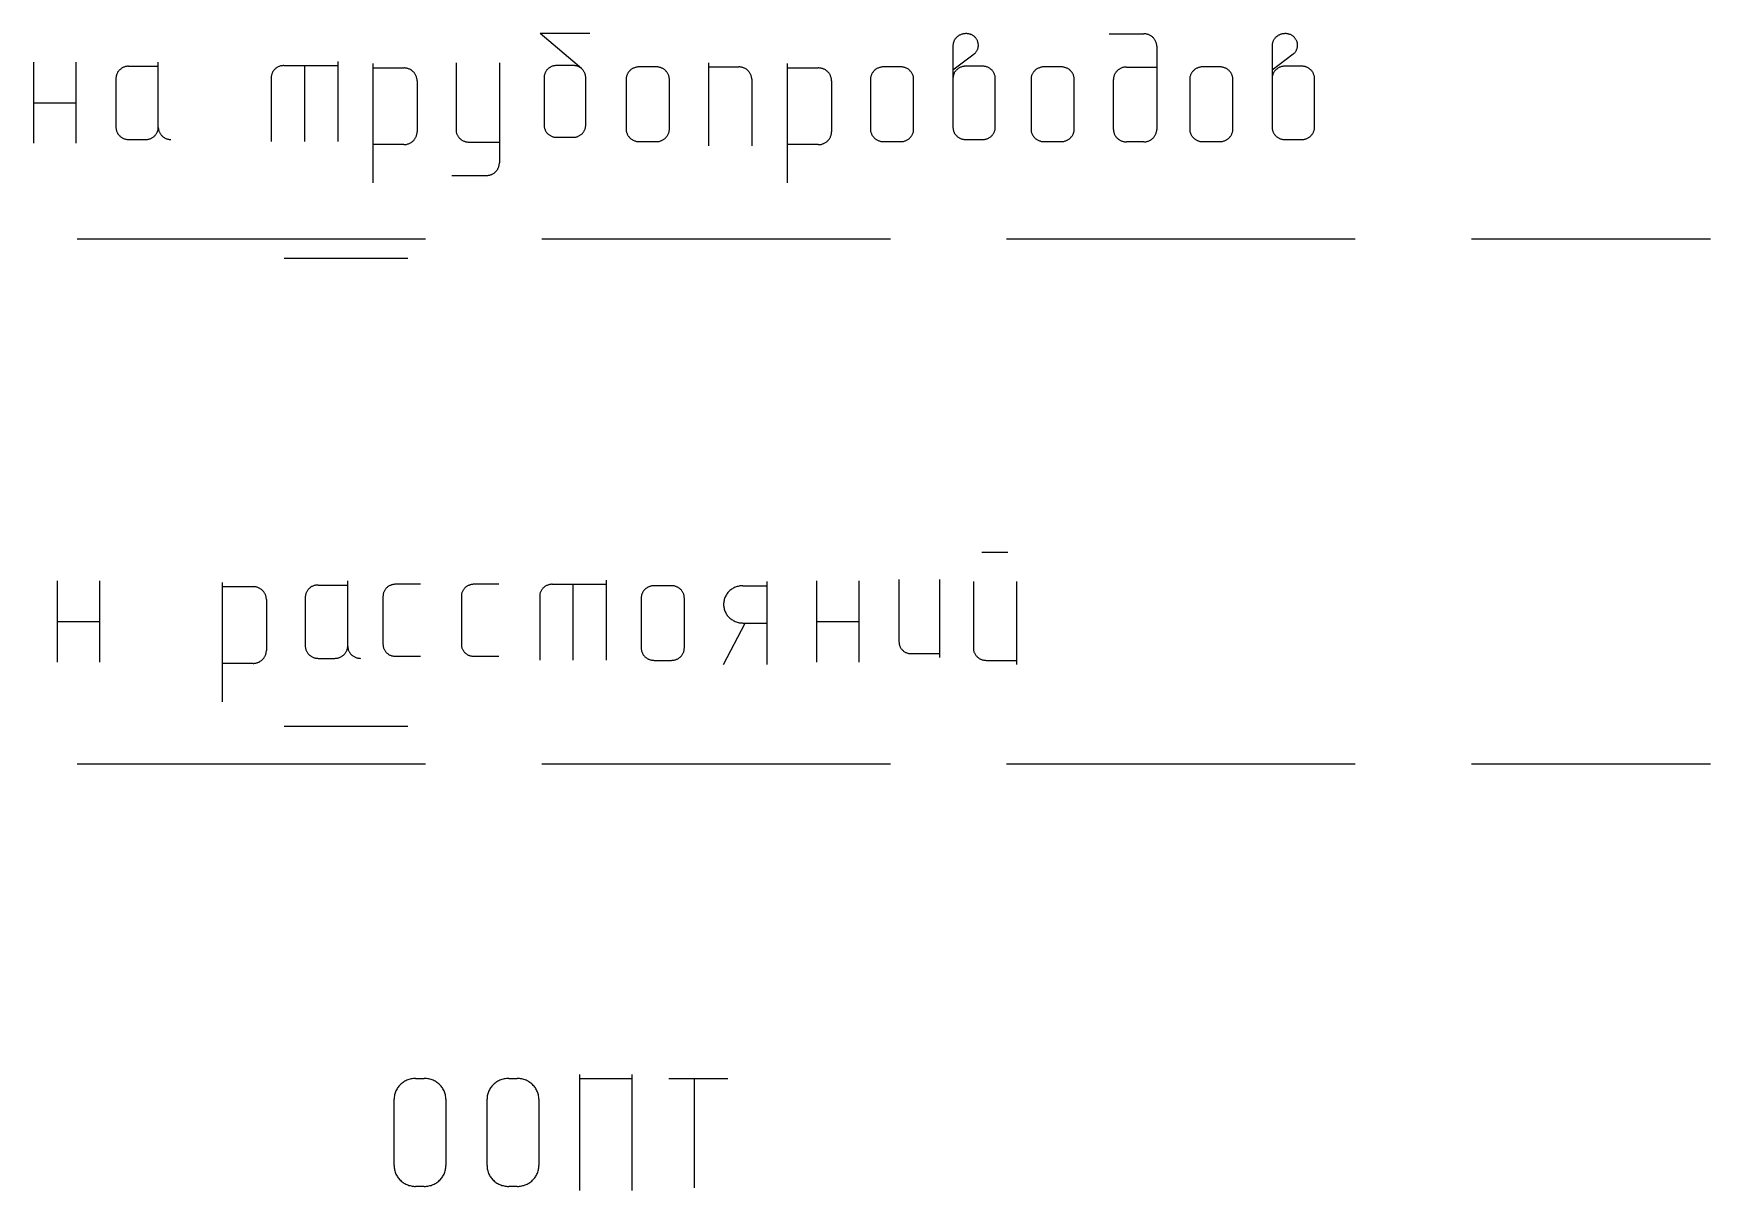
# Model space of a CAD drawing. Extents: x -2918 to -212, y 225 to 5715.
# Drawn here: x -458.57 to -437.94, y 951.32 to 965.55 of the extents above; entities that cross this region are included whole.
import ezdxf

# ---------------------------------------------------------------- set-up
doc = ezdxf.new("R2010")
doc.units = 0
doc.layers.get('0').update_dxf_attribs({"linetype": 'CONTINUOUS'})

# ---------------------------------------------------------------- blocks, each defined once
blk = doc.blocks.new('УСЛ__ОБОЗНАЧЕНИЯ_ГЕО_2')
at = {"color": 18, "linetype": 'CONTINUOUS'}
for p, q in [((23.803, -66.513), (23.191, -66.513)), ((23.7, -66.942), (23.191, -66.513)), ((30.19, -66.515), (30.616, -66.515)), ((28.53, -66.765), (28.269, -66.965)), ((30.775, -66.669), (30.775, -67.692)), ((32.455, -66.765), (32.195, -66.965)), ((16.961, -66.864), (16.961, -67.863)), ((17.481, -66.864), (17.481, -67.863)), ((18.131, -66.915), (18.496, -66.915)), ((18.496, -67.667), (18.496, -66.865)), ((20.039, -66.907), (20.704, -66.907)), ((20.295, -66.907), (20.295, -67.841)), ((20.704, -66.858), (20.704, -67.841)), ((21.133, -66.883), (21.133, -68.351)), ((21.133, -66.936), (21.515, -66.936)), ((22.158, -66.874), (22.158, -67.695)), ((22.691, -66.874), (22.691, -68.105)), ((23.599, -66.906), (23.395, -66.906)), ((24.622, -66.923), (24.409, -66.923)), ((25.264, -66.872), (25.264, -67.893)), ((25.264, -66.923), (25.635, -66.923)), ((26.231, -66.883), (26.231, -68.351)), ((26.231, -66.936), (26.613, -66.936)), ((27.627, -66.923), (27.415, -66.923)), ((28.634, -66.915), (28.425, -66.915)), ((29.601, -66.923), (29.389, -66.923)), ((30.403, -66.925), (30.775, -66.925)), ((31.552, -66.923), (31.34, -66.923)), ((32.559, -66.915), (32.351, -66.915)), ((17.975, -67.065), (17.975, -67.667)), ((19.886, -67.054), (19.886, -67.841)), ((21.678, -67.093), (21.678, -67.722)), ((23.241, -67.053), (23.241, -67.642)), ((23.752, -67.642), (23.752, -67.053)), ((24.25, -67.076), (24.25, -67.689)), ((24.781, -67.689), (24.781, -67.076)), ((25.794, -67.076), (25.794, -67.893)), ((26.776, -67.093), (26.776, -67.722)), ((27.255, -67.076), (27.255, -67.689)), ((27.786, -67.689), (27.786, -67.076)), ((28.79, -67.667), (28.79, -67.065)), ((29.23, -67.076), (29.23, -67.689)), ((29.76, -67.689), (29.76, -67.076)), ((30.243, -67.692), (30.243, -67.078)), ((31.181, -67.076), (31.181, -67.689)), ((31.712, -67.689), (31.712, -67.076)), ((32.716, -67.667), (32.716, -67.065)), ((16.961, -67.364), (17.481, -67.364)), ((18.131, -67.817), (18.34, -67.817)), ((22.318, -67.849), (22.691, -67.849)), ((23.395, -67.789), (23.599, -67.789)), ((24.409, -67.842), (24.622, -67.842)), ((27.415, -67.842), (27.627, -67.842)), ((28.425, -67.817), (28.634, -67.817)), ((29.389, -67.842), (29.601, -67.842)), ((30.616, -67.846), (30.403, -67.846)), ((31.34, -67.842), (31.552, -67.842)), ((32.351, -67.817), (32.559, -67.817)), ((21.515, -67.879), (21.133, -67.879)), ((26.613, -67.879), (26.231, -67.879)), ((22.104, -68.259), (22.531, -68.259)), ((17.497, -69.038), (21.784, -69.038)), ((23.213, -69.038), (27.5, -69.038)), ((28.929, -69.038), (33.216, -69.038)), ((34.645, -69.038), (37.586, -69.038)), ((20.045, -69.277), (21.565, -69.277)), ((28.944, -72.898), (28.626, -72.898)), ((17.253, -73.246), (17.253, -74.246)), ((17.772, -73.246), (17.772, -74.246)), ((19.28, -73.266), (19.28, -74.733)), ((19.28, -73.318), (19.661, -73.318)), ((20.46, -73.298), (20.825, -73.298)), ((20.825, -74.049), (20.825, -73.247)), ((23.34, -73.289), (24.005, -73.289)), ((23.596, -73.289), (23.596, -74.224)), ((24.005, -73.24), (24.005, -74.224)), ((24.806, -73.306), (24.594, -73.306)), ((25.686, -73.306), (25.977, -73.306)), ((25.979, -73.255), (25.979, -74.276)), ((26.592, -73.246), (26.592, -74.246)), ((27.111, -73.246), (27.111, -74.246)), ((27.605, -73.23), (27.605, -73.998)), ((28.104, -73.23), (28.104, -74.19)), ((28.52, -73.255), (28.52, -74.072)), ((29.051, -73.255), (29.051, -74.275)), ((19.825, -73.476), (19.825, -74.105)), ((20.304, -73.448), (20.304, -74.049)), ((21.259, -73.437), (21.259, -74.027)), ((22.223, -73.437), (22.223, -74.027)), ((23.187, -73.437), (23.187, -74.224)), ((24.435, -73.459), (24.435, -74.072)), ((24.966, -74.072), (24.966, -73.459)), ((17.253, -73.746), (17.772, -73.746)), ((25.448, -74.276), (25.714, -73.766)), ((25.685, -73.766), (25.981, -73.766)), ((26.592, -73.746), (27.111, -73.746)), ((20.46, -74.2), (20.669, -74.2)), ((21.413, -74.174), (21.72, -74.174)), ((22.376, -74.174), (22.683, -74.174)), ((24.594, -74.225), (24.806, -74.225)), ((27.755, -74.142), (28.104, -74.142)), ((28.679, -74.225), (29.051, -74.225)), ((19.661, -74.262), (19.28, -74.262)), ((20.045, -75.034), (21.565, -75.034)), ((17.497, -75.499), (21.784, -75.499)), ((23.213, -75.499), (27.5, -75.499)), ((28.929, -75.499), (33.216, -75.499)), ((34.645, -75.499), (37.586, -75.499)), ((21.661, -79.369), (21.767, -79.369)), ((22.805, -79.369), (22.911, -79.369)), ((23.682, -80.747), (23.682, -79.318)), ((23.682, -79.369), (24.319, -79.369)), ((24.319, -79.318), (24.319, -80.747)), ((24.774, -79.368), (25.499, -79.368)), ((25.085, -79.368), (25.085, -80.714)), ((21.396, -80.441), (21.396, -79.624)), ((22.033, -79.624), (22.033, -80.441)), ((22.539, -80.441), (22.539, -79.624)), ((23.176, -79.624), (23.176, -80.441)), ((21.767, -80.696), (21.661, -80.696)), ((22.911, -80.696), (22.805, -80.696))]:
    blk.add_line(p, q, dxfattribs=at)
at = {"color": 18, "linetype": 'CONTINUOUS', "flags": 128}
for points in [[(28.425, -66.514), (28.417, -66.515), (28.409, -66.515), (28.401, -66.516), (28.393, -66.518), (28.385, -66.519), (28.377, -66.522), (28.369, -66.524), (28.362, -66.527), (28.354, -66.531), (28.347, -66.534), (28.34, -66.538), (28.334, -66.543), (28.327, -66.548), (28.321, -66.553), (28.315, -66.558), (28.309, -66.564), (28.304, -66.57), (28.299, -66.576), (28.294, -66.583), (28.29, -66.589), (28.286, -66.596), (28.283, -66.604), (28.28, -66.611), (28.277, -66.618), (28.274, -66.626), (28.273, -66.633), (28.271, -66.641), (28.27, -66.649), (28.269, -66.657), (28.269, -66.665), (28.269, -67.667)], [(28.53, -66.765), (28.535, -66.76), (28.541, -66.755), (28.546, -66.749), (28.551, -66.743), (28.556, -66.737), (28.56, -66.731), (28.564, -66.724), (28.568, -66.717), (28.571, -66.71), (28.574, -66.703), (28.576, -66.696), (28.578, -66.689), (28.58, -66.681), (28.581, -66.674), (28.582, -66.667), (28.582, -66.659), (28.582, -66.651), (28.581, -66.644), (28.581, -66.636), (28.579, -66.629), (28.577, -66.621), (28.575, -66.614), (28.573, -66.607), (28.57, -66.6), (28.567, -66.593), (28.563, -66.586), (28.559, -66.58), (28.554, -66.574), (28.55, -66.568), (28.545, -66.562), (28.539, -66.556), (28.534, -66.551), (28.528, -66.546), (28.522, -66.542), (28.515, -66.537), (28.508, -66.533), (28.501, -66.53), (28.494, -66.526), (28.487, -66.523), (28.48, -66.521), (28.472, -66.519), (28.464, -66.517), (28.457, -66.516), (28.449, -66.515), (28.441, -66.514), (28.433, -66.514), (28.425, -66.514)], [(30.775, -66.669), (30.775, -66.661), (30.775, -66.653), (30.773, -66.645), (30.772, -66.637), (30.77, -66.629), (30.768, -66.621), (30.765, -66.614), (30.762, -66.606), (30.758, -66.599), (30.754, -66.592), (30.75, -66.585), (30.745, -66.579), (30.74, -66.572), (30.734, -66.566), (30.729, -66.56), (30.723, -66.555), (30.716, -66.55), (30.71, -66.545), (30.703, -66.54), (30.696, -66.536), (30.688, -66.532), (30.681, -66.529), (30.673, -66.526), (30.665, -66.523), (30.657, -66.521), (30.649, -66.519), (30.641, -66.517), (30.632, -66.516), (30.624, -66.516), (30.616, -66.515)], [(32.351, -66.514), (32.343, -66.515), (32.334, -66.515), (32.326, -66.516), (32.318, -66.518), (32.31, -66.519), (32.303, -66.522), (32.295, -66.524), (32.287, -66.527), (32.28, -66.531), (32.273, -66.534), (32.266, -66.538), (32.259, -66.543), (32.253, -66.548), (32.246, -66.553), (32.24, -66.558), (32.235, -66.564), (32.229, -66.57), (32.224, -66.576), (32.22, -66.583), (32.215, -66.589), (32.212, -66.596), (32.208, -66.604), (32.205, -66.611), (32.202, -66.618), (32.2, -66.626), (32.198, -66.633), (32.196, -66.641), (32.195, -66.649), (32.195, -66.657), (32.195, -66.665), (32.195, -67.667)], [(32.455, -66.765), (32.461, -66.76), (32.466, -66.755), (32.472, -66.749), (32.477, -66.743), (32.481, -66.737), (32.485, -66.731), (32.49, -66.724), (32.493, -66.717), (32.496, -66.71), (32.499, -66.703), (32.501, -66.696), (32.504, -66.689), (32.505, -66.681), (32.506, -66.674), (32.507, -66.667), (32.507, -66.659), (32.507, -66.651), (32.507, -66.644), (32.506, -66.636), (32.505, -66.629), (32.503, -66.621), (32.501, -66.614), (32.498, -66.607), (32.495, -66.6), (32.492, -66.593), (32.488, -66.586), (32.484, -66.58), (32.48, -66.574), (32.475, -66.568), (32.47, -66.562), (32.465, -66.556), (32.459, -66.551), (32.453, -66.546), (32.447, -66.542), (32.441, -66.537), (32.434, -66.533), (32.427, -66.53), (32.42, -66.526), (32.413, -66.523), (32.405, -66.521), (32.398, -66.519), (32.39, -66.517), (32.382, -66.516), (32.374, -66.515), (32.367, -66.514), (32.359, -66.514), (32.351, -66.514)], [(18.131, -66.915), (18.123, -66.915), (18.115, -66.916), (18.107, -66.917), (18.099, -66.918), (18.091, -66.92), (18.083, -66.922), (18.075, -66.925), (18.068, -66.928), (18.06, -66.931), (18.053, -66.935), (18.046, -66.94), (18.039, -66.944), (18.033, -66.949), (18.027, -66.954), (18.021, -66.959), (18.015, -66.965), (18.01, -66.971), (18.005, -66.977), (18, -66.984), (17.996, -66.99), (17.992, -66.997), (17.989, -67.004), (17.985, -67.012), (17.983, -67.019), (17.98, -67.027), (17.979, -67.034), (17.977, -67.042), (17.976, -67.05), (17.975, -67.057), (17.975, -67.065)], [(20.039, -66.907), (20.031, -66.907), (20.023, -66.908), (20.015, -66.909), (20.007, -66.91), (19.999, -66.912), (19.991, -66.914), (19.984, -66.917), (19.977, -66.92), (19.969, -66.923), (19.962, -66.926), (19.955, -66.931), (19.949, -66.935), (19.942, -66.94), (19.936, -66.945), (19.93, -66.95), (19.925, -66.956), (19.92, -66.961), (19.915, -66.968), (19.91, -66.974), (19.906, -66.981), (19.902, -66.987), (19.899, -66.994), (19.896, -67.001), (19.893, -67.009), (19.891, -67.016), (19.889, -67.024), (19.887, -67.031), (19.886, -67.039), (19.886, -67.046), (19.886, -67.054)], [(21.678, -67.093), (21.678, -67.085), (21.678, -67.077), (21.676, -67.068), (21.675, -67.06), (21.673, -67.052), (21.67, -67.044), (21.668, -67.037), (21.664, -67.029), (21.661, -67.022), (21.657, -67.014), (21.652, -67.007), (21.647, -67.001), (21.642, -66.994), (21.637, -66.988), (21.631, -66.982), (21.624, -66.976), (21.618, -66.971), (21.611, -66.966), (21.604, -66.961), (21.597, -66.957), (21.589, -66.953), (21.581, -66.949), (21.574, -66.946), (21.566, -66.944), (21.557, -66.941), (21.549, -66.939), (21.541, -66.938), (21.532, -66.937), (21.524, -66.936), (21.515, -66.936)], [(23.395, -66.906), (23.387, -66.906), (23.379, -66.907), (23.371, -66.908), (23.363, -66.909), (23.355, -66.911), (23.347, -66.913), (23.34, -66.916), (23.332, -66.919), (23.325, -66.922), (23.318, -66.926), (23.311, -66.93), (23.305, -66.934), (23.298, -66.939), (23.292, -66.944), (23.286, -66.949), (23.281, -66.955), (23.276, -66.96), (23.271, -66.967), (23.266, -66.973), (23.262, -66.979), (23.258, -66.986), (23.255, -66.993), (23.252, -67), (23.249, -67.008), (23.247, -67.015), (23.245, -67.022), (23.243, -67.03), (23.242, -67.038), (23.242, -67.045), (23.241, -67.053)], [(23.752, -67.053), (23.752, -67.045), (23.751, -67.038), (23.75, -67.03), (23.749, -67.022), (23.747, -67.015), (23.744, -67.008), (23.742, -67), (23.739, -66.993), (23.735, -66.986), (23.731, -66.979), (23.727, -66.973), (23.723, -66.967), (23.718, -66.96), (23.713, -66.955), (23.707, -66.949), (23.701, -66.944), (23.695, -66.939), (23.689, -66.934), (23.682, -66.93), (23.675, -66.926), (23.668, -66.922), (23.661, -66.919), (23.654, -66.916), (23.646, -66.913), (23.638, -66.911), (23.631, -66.909), (23.623, -66.908), (23.615, -66.907), (23.607, -66.906), (23.599, -66.906)], [(24.409, -66.923), (24.401, -66.924), (24.393, -66.924), (24.384, -66.925), (24.376, -66.927), (24.368, -66.929), (24.36, -66.931), (24.352, -66.934), (24.345, -66.937), (24.337, -66.94), (24.33, -66.944), (24.323, -66.948), (24.316, -66.953), (24.309, -66.957), (24.303, -66.963), (24.297, -66.968), (24.291, -66.974), (24.286, -66.98), (24.28, -66.986), (24.276, -66.993), (24.271, -67), (24.267, -67.007), (24.264, -67.014), (24.261, -67.022), (24.258, -67.029), (24.256, -67.037), (24.254, -67.045), (24.252, -67.053), (24.251, -67.061), (24.25, -67.068), (24.25, -67.076)], [(24.781, -67.076), (24.781, -67.068), (24.78, -67.061), (24.779, -67.053), (24.777, -67.045), (24.775, -67.037), (24.773, -67.029), (24.77, -67.022), (24.767, -67.014), (24.763, -67.007), (24.759, -67), (24.755, -66.993), (24.75, -66.986), (24.745, -66.98), (24.74, -66.974), (24.734, -66.968), (24.728, -66.963), (24.722, -66.957), (24.715, -66.953), (24.708, -66.948), (24.701, -66.944), (24.694, -66.94), (24.686, -66.937), (24.679, -66.934), (24.671, -66.931), (24.663, -66.929), (24.655, -66.927), (24.646, -66.925), (24.638, -66.924), (24.63, -66.924), (24.622, -66.923)], [(25.794, -67.076), (25.794, -67.068), (25.794, -67.061), (25.792, -67.053), (25.791, -67.045), (25.789, -67.037), (25.787, -67.029), (25.784, -67.022), (25.781, -67.014), (25.777, -67.007), (25.773, -67), (25.769, -66.993), (25.764, -66.986), (25.759, -66.98), (25.754, -66.974), (25.748, -66.968), (25.742, -66.963), (25.735, -66.957), (25.729, -66.953), (25.722, -66.948), (25.715, -66.944), (25.707, -66.94), (25.7, -66.937), (25.692, -66.934), (25.684, -66.931), (25.676, -66.929), (25.668, -66.927), (25.66, -66.925), (25.652, -66.924), (25.644, -66.924), (25.635, -66.923)], [(26.776, -67.093), (26.776, -67.085), (26.775, -67.077), (26.774, -67.068), (26.773, -67.06), (26.771, -67.052), (26.768, -67.044), (26.765, -67.037), (26.762, -67.029), (26.758, -67.022), (26.754, -67.014), (26.75, -67.007), (26.745, -67.001), (26.74, -66.994), (26.734, -66.988), (26.728, -66.982), (26.722, -66.976), (26.715, -66.971), (26.709, -66.966), (26.702, -66.961), (26.694, -66.957), (26.687, -66.953), (26.679, -66.949), (26.671, -66.946), (26.663, -66.944), (26.655, -66.941), (26.647, -66.939), (26.638, -66.938), (26.63, -66.937), (26.621, -66.936), (26.613, -66.936)], [(27.415, -66.923), (27.406, -66.924), (27.398, -66.924), (27.39, -66.925), (27.381, -66.927), (27.373, -66.929), (27.365, -66.931), (27.357, -66.934), (27.35, -66.937), (27.342, -66.94), (27.335, -66.944), (27.328, -66.948), (27.321, -66.953), (27.314, -66.957), (27.308, -66.963), (27.302, -66.968), (27.296, -66.974), (27.291, -66.98), (27.286, -66.986), (27.281, -66.993), (27.277, -67), (27.273, -67.007), (27.269, -67.014), (27.266, -67.022), (27.263, -67.029), (27.261, -67.037), (27.259, -67.045), (27.257, -67.053), (27.256, -67.061), (27.256, -67.068), (27.255, -67.076)], [(27.786, -67.076), (27.786, -67.068), (27.785, -67.061), (27.784, -67.053), (27.783, -67.045), (27.781, -67.037), (27.778, -67.029), (27.776, -67.022), (27.772, -67.014), (27.769, -67.007), (27.765, -67), (27.761, -66.993), (27.756, -66.986), (27.751, -66.98), (27.745, -66.974), (27.74, -66.968), (27.734, -66.963), (27.727, -66.957), (27.721, -66.953), (27.714, -66.948), (27.706, -66.944), (27.699, -66.94), (27.692, -66.937), (27.684, -66.934), (27.676, -66.931), (27.668, -66.929), (27.66, -66.927), (27.652, -66.925), (27.644, -66.924), (27.635, -66.924), (27.627, -66.923)], [(28.425, -66.915), (28.417, -66.915), (28.409, -66.916), (28.401, -66.917), (28.393, -66.918), (28.385, -66.92), (28.377, -66.922), (28.369, -66.925), (28.362, -66.928), (28.354, -66.931), (28.347, -66.935), (28.34, -66.94), (28.334, -66.944), (28.327, -66.949), (28.321, -66.954), (28.315, -66.959), (28.309, -66.965), (28.304, -66.971), (28.299, -66.977), (28.294, -66.984), (28.29, -66.99), (28.286, -66.997), (28.283, -67.004), (28.28, -67.012), (28.277, -67.019), (28.274, -67.027), (28.273, -67.034), (28.271, -67.042), (28.27, -67.05), (28.269, -67.057), (28.269, -67.065)], [(28.79, -67.065), (28.79, -67.057), (28.789, -67.05), (28.788, -67.042), (28.787, -67.034), (28.785, -67.027), (28.782, -67.019), (28.78, -67.012), (28.776, -67.004), (28.773, -66.997), (28.769, -66.99), (28.765, -66.984), (28.76, -66.977), (28.755, -66.971), (28.75, -66.965), (28.744, -66.959), (28.739, -66.954), (28.732, -66.949), (28.726, -66.944), (28.719, -66.94), (28.712, -66.935), (28.705, -66.931), (28.697, -66.928), (28.69, -66.925), (28.682, -66.922), (28.674, -66.92), (28.666, -66.918), (28.658, -66.917), (28.65, -66.916), (28.642, -66.915), (28.634, -66.915)], [(29.389, -66.923), (29.38, -66.924), (29.372, -66.924), (29.364, -66.925), (29.356, -66.927), (29.348, -66.929), (29.34, -66.931), (29.332, -66.934), (29.324, -66.937), (29.316, -66.94), (29.309, -66.944), (29.302, -66.948), (29.295, -66.953), (29.289, -66.957), (29.282, -66.963), (29.276, -66.968), (29.271, -66.974), (29.265, -66.98), (29.26, -66.986), (29.255, -66.993), (29.251, -67), (29.247, -67.007), (29.243, -67.014), (29.24, -67.022), (29.237, -67.029), (29.235, -67.037), (29.233, -67.045), (29.232, -67.053), (29.23, -67.061), (29.23, -67.068), (29.23, -67.076)], [(29.76, -67.076), (29.76, -67.068), (29.76, -67.061), (29.758, -67.053), (29.757, -67.045), (29.755, -67.037), (29.753, -67.029), (29.75, -67.022), (29.747, -67.014), (29.743, -67.007), (29.739, -67), (29.735, -66.993), (29.73, -66.986), (29.725, -66.98), (29.719, -66.974), (29.714, -66.968), (29.708, -66.963), (29.701, -66.957), (29.695, -66.953), (29.688, -66.948), (29.681, -66.944), (29.673, -66.94), (29.666, -66.937), (29.658, -66.934), (29.65, -66.931), (29.642, -66.929), (29.634, -66.927), (29.626, -66.925), (29.618, -66.924), (29.609, -66.924), (29.601, -66.923)], [(30.403, -66.925), (30.395, -66.925), (30.386, -66.926), (30.378, -66.927), (30.37, -66.928), (30.362, -66.93), (30.353, -66.932), (30.346, -66.935), (30.338, -66.938), (30.33, -66.941), (30.323, -66.945), (30.316, -66.95), (30.309, -66.954), (30.303, -66.959), (30.296, -66.964), (30.29, -66.97), (30.284, -66.975), (30.279, -66.982), (30.274, -66.988), (30.269, -66.995), (30.265, -67.001), (30.261, -67.009), (30.257, -67.016), (30.254, -67.023), (30.251, -67.031), (30.249, -67.039), (30.247, -67.046), (30.245, -67.054), (30.244, -67.062), (30.244, -67.07), (30.243, -67.078)], [(31.34, -66.923), (31.332, -66.924), (31.323, -66.924), (31.315, -66.925), (31.307, -66.927), (31.299, -66.929), (31.291, -66.931), (31.283, -66.934), (31.275, -66.937), (31.268, -66.94), (31.261, -66.944), (31.253, -66.948), (31.247, -66.953), (31.24, -66.957), (31.234, -66.963), (31.228, -66.968), (31.222, -66.974), (31.216, -66.98), (31.211, -66.986), (31.207, -66.993), (31.202, -67), (31.198, -67.007), (31.195, -67.014), (31.192, -67.022), (31.189, -67.029), (31.186, -67.037), (31.184, -67.045), (31.183, -67.053), (31.182, -67.061), (31.181, -67.068), (31.181, -67.076)], [(31.712, -67.076), (31.711, -67.068), (31.711, -67.061), (31.71, -67.053), (31.708, -67.045), (31.706, -67.037), (31.704, -67.029), (31.701, -67.022), (31.698, -67.014), (31.694, -67.007), (31.69, -67), (31.686, -66.993), (31.681, -66.986), (31.676, -66.98), (31.671, -66.974), (31.665, -66.968), (31.659, -66.963), (31.652, -66.957), (31.646, -66.953), (31.639, -66.948), (31.632, -66.944), (31.625, -66.94), (31.617, -66.937), (31.609, -66.934), (31.602, -66.931), (31.594, -66.929), (31.585, -66.927), (31.577, -66.925), (31.569, -66.924), (31.561, -66.924), (31.552, -66.923)], [(32.351, -66.915), (32.343, -66.915), (32.334, -66.916), (32.326, -66.917), (32.318, -66.918), (32.31, -66.92), (32.303, -66.922), (32.295, -66.925), (32.287, -66.928), (32.28, -66.931), (32.273, -66.935), (32.266, -66.94), (32.259, -66.944), (32.253, -66.949), (32.246, -66.954), (32.24, -66.959), (32.235, -66.965), (32.229, -66.971), (32.224, -66.977), (32.22, -66.984), (32.215, -66.99), (32.212, -66.997), (32.208, -67.004), (32.205, -67.012), (32.202, -67.019), (32.2, -67.027), (32.198, -67.034), (32.196, -67.042), (32.195, -67.05), (32.195, -67.057), (32.195, -67.065)], [(32.716, -67.065), (32.715, -67.057), (32.715, -67.05), (32.714, -67.042), (32.712, -67.034), (32.71, -67.027), (32.708, -67.019), (32.705, -67.012), (32.702, -67.004), (32.698, -66.997), (32.695, -66.99), (32.69, -66.984), (32.686, -66.977), (32.681, -66.971), (32.676, -66.965), (32.67, -66.959), (32.664, -66.954), (32.658, -66.949), (32.651, -66.944), (32.644, -66.94), (32.637, -66.935), (32.63, -66.931), (32.623, -66.928), (32.615, -66.925), (32.608, -66.922), (32.6, -66.92), (32.592, -66.918), (32.584, -66.917), (32.576, -66.916), (32.567, -66.915), (32.559, -66.915)], [(23.241, -67.642), (23.242, -67.65), (23.242, -67.657), (23.243, -67.665), (23.245, -67.673), (23.247, -67.68), (23.249, -67.688), (23.252, -67.695), (23.255, -67.702), (23.258, -67.709), (23.262, -67.716), (23.266, -67.722), (23.271, -67.729), (23.276, -67.735), (23.281, -67.741), (23.286, -67.746), (23.292, -67.751), (23.298, -67.756), (23.305, -67.761), (23.311, -67.765), (23.318, -67.769), (23.325, -67.773), (23.332, -67.776), (23.34, -67.779), (23.347, -67.782), (23.355, -67.784), (23.363, -67.786), (23.371, -67.787), (23.379, -67.788), (23.387, -67.789), (23.395, -67.789)], [(23.599, -67.789), (23.607, -67.789), (23.615, -67.788), (23.623, -67.787), (23.631, -67.786), (23.638, -67.784), (23.646, -67.782), (23.654, -67.779), (23.661, -67.776), (23.668, -67.773), (23.675, -67.769), (23.682, -67.765), (23.689, -67.761), (23.695, -67.756), (23.701, -67.751), (23.707, -67.746), (23.713, -67.741), (23.718, -67.735), (23.723, -67.729), (23.727, -67.722), (23.731, -67.716), (23.735, -67.709), (23.739, -67.702), (23.742, -67.695), (23.744, -67.688), (23.747, -67.68), (23.749, -67.673), (23.75, -67.665), (23.751, -67.657), (23.752, -67.65), (23.752, -67.642)], [(17.975, -67.667), (17.975, -67.674), (17.976, -67.682), (17.977, -67.69), (17.979, -67.698), (17.98, -67.706), (17.983, -67.713), (17.985, -67.721), (17.989, -67.728), (17.992, -67.735), (17.996, -67.742), (18, -67.748), (18.005, -67.755), (18.01, -67.761), (18.015, -67.767), (18.021, -67.773), (18.027, -67.778), (18.033, -67.783), (18.039, -67.788), (18.046, -67.793), (18.053, -67.797), (18.06, -67.801), (18.068, -67.804), (18.075, -67.807), (18.083, -67.81), (18.091, -67.812), (18.099, -67.814), (18.107, -67.815), (18.115, -67.816), (18.123, -67.817), (18.131, -67.817)], [(18.34, -67.817), (18.348, -67.817), (18.356, -67.816), (18.364, -67.815), (18.372, -67.814), (18.38, -67.812), (18.388, -67.81), (18.396, -67.807), (18.403, -67.804), (18.411, -67.801), (18.418, -67.797), (18.425, -67.793), (18.432, -67.788), (18.438, -67.783), (18.444, -67.778), (18.45, -67.773), (18.456, -67.767), (18.461, -67.761), (18.466, -67.755), (18.471, -67.748), (18.475, -67.742), (18.479, -67.735), (18.482, -67.728), (18.486, -67.721), (18.488, -67.713), (18.491, -67.706), (18.493, -67.698), (18.494, -67.69), (18.495, -67.682), (18.496, -67.674), (18.496, -67.667), (18.496, -67.674), (18.497, -67.682), (18.498, -67.69), (18.5, -67.698), (18.501, -67.706), (18.504, -67.713), (18.507, -67.721), (18.51, -67.728), (18.513, -67.735), (18.517, -67.742), (18.521, -67.748), (18.526, -67.755), (18.531, -67.761), (18.536, -67.767), (18.542, -67.773), (18.548, -67.778), (18.554, -67.783), (18.56, -67.788), (18.567, -67.793), (18.574, -67.797), (18.582, -67.801), (18.589, -67.804), (18.596, -67.807), (18.604, -67.81), (18.612, -67.812), (18.62, -67.814), (18.628, -67.815), (18.636, -67.816), (18.644, -67.817), (18.652, -67.817)], [(21.515, -67.879), (21.524, -67.879), (21.532, -67.878), (21.541, -67.877), (21.549, -67.876), (21.557, -67.874), (21.566, -67.871), (21.574, -67.869), (21.581, -67.865), (21.589, -67.862), (21.597, -67.858), (21.604, -67.854), (21.611, -67.849), (21.618, -67.844), (21.624, -67.839), (21.631, -67.833), (21.637, -67.827), (21.642, -67.821), (21.647, -67.814), (21.652, -67.807), (21.657, -67.8), (21.661, -67.793), (21.664, -67.786), (21.668, -67.778), (21.67, -67.77), (21.673, -67.763), (21.675, -67.754), (21.676, -67.747), (21.678, -67.738), (21.678, -67.73), (21.678, -67.722)], [(22.158, -67.695), (22.158, -67.703), (22.159, -67.711), (22.16, -67.719), (22.161, -67.727), (22.163, -67.735), (22.165, -67.742), (22.168, -67.75), (22.172, -67.757), (22.175, -67.765), (22.179, -67.772), (22.184, -67.779), (22.188, -67.785), (22.193, -67.792), (22.199, -67.798), (22.205, -67.804), (22.211, -67.809), (22.217, -67.815), (22.224, -67.819), (22.231, -67.824), (22.238, -67.828), (22.245, -67.832), (22.253, -67.835), (22.26, -67.838), (22.268, -67.841), (22.276, -67.844), (22.284, -67.845), (22.293, -67.847), (22.301, -67.848), (22.309, -67.849), (22.318, -67.849)], [(24.25, -67.689), (24.25, -67.697), (24.251, -67.705), (24.252, -67.713), (24.254, -67.721), (24.256, -67.729), (24.258, -67.736), (24.261, -67.744), (24.264, -67.751), (24.267, -67.758), (24.271, -67.766), (24.276, -67.772), (24.28, -67.779), (24.286, -67.785), (24.291, -67.791), (24.297, -67.797), (24.303, -67.803), (24.309, -67.808), (24.316, -67.813), (24.323, -67.817), (24.33, -67.821), (24.337, -67.825), (24.345, -67.829), (24.352, -67.832), (24.36, -67.834), (24.368, -67.837), (24.376, -67.839), (24.384, -67.84), (24.393, -67.841), (24.401, -67.842), (24.409, -67.842)], [(24.622, -67.842), (24.63, -67.842), (24.638, -67.841), (24.646, -67.84), (24.655, -67.839), (24.663, -67.837), (24.671, -67.834), (24.679, -67.832), (24.686, -67.829), (24.694, -67.825), (24.701, -67.821), (24.708, -67.817), (24.715, -67.813), (24.722, -67.808), (24.728, -67.803), (24.734, -67.797), (24.74, -67.791), (24.745, -67.785), (24.75, -67.779), (24.755, -67.772), (24.759, -67.766), (24.763, -67.758), (24.767, -67.751), (24.77, -67.744), (24.773, -67.736), (24.775, -67.729), (24.777, -67.721), (24.779, -67.713), (24.78, -67.705), (24.781, -67.697), (24.781, -67.689)], [(26.613, -67.879), (26.621, -67.879), (26.63, -67.878), (26.638, -67.877), (26.647, -67.876), (26.655, -67.874), (26.663, -67.871), (26.671, -67.869), (26.679, -67.865), (26.687, -67.862), (26.694, -67.858), (26.702, -67.854), (26.709, -67.849), (26.715, -67.844), (26.722, -67.839), (26.728, -67.833), (26.734, -67.827), (26.74, -67.821), (26.745, -67.814), (26.75, -67.807), (26.754, -67.8), (26.758, -67.793), (26.762, -67.786), (26.765, -67.778), (26.768, -67.77), (26.771, -67.763), (26.773, -67.754), (26.774, -67.747), (26.775, -67.738), (26.776, -67.73), (26.776, -67.722)], [(27.255, -67.689), (27.256, -67.697), (27.256, -67.705), (27.257, -67.713), (27.259, -67.721), (27.261, -67.729), (27.263, -67.736), (27.266, -67.744), (27.269, -67.751), (27.273, -67.758), (27.277, -67.766), (27.281, -67.772), (27.286, -67.779), (27.291, -67.785), (27.296, -67.791), (27.302, -67.797), (27.308, -67.803), (27.314, -67.808), (27.321, -67.813), (27.328, -67.817), (27.335, -67.821), (27.342, -67.825), (27.35, -67.829), (27.357, -67.832), (27.365, -67.834), (27.373, -67.837), (27.381, -67.839), (27.39, -67.84), (27.398, -67.841), (27.406, -67.842), (27.415, -67.842)], [(27.627, -67.842), (27.635, -67.842), (27.644, -67.841), (27.652, -67.84), (27.66, -67.839), (27.668, -67.837), (27.676, -67.834), (27.684, -67.832), (27.692, -67.829), (27.699, -67.825), (27.706, -67.821), (27.714, -67.817), (27.721, -67.813), (27.727, -67.808), (27.734, -67.803), (27.74, -67.797), (27.745, -67.791), (27.751, -67.785), (27.756, -67.779), (27.761, -67.772), (27.765, -67.766), (27.769, -67.758), (27.772, -67.751), (27.776, -67.744), (27.778, -67.736), (27.781, -67.729), (27.783, -67.721), (27.784, -67.713), (27.785, -67.705), (27.786, -67.697), (27.786, -67.689)], [(28.269, -67.667), (28.269, -67.674), (28.27, -67.682), (28.271, -67.69), (28.273, -67.698), (28.274, -67.706), (28.277, -67.713), (28.28, -67.721), (28.283, -67.728), (28.286, -67.735), (28.29, -67.742), (28.294, -67.748), (28.299, -67.755), (28.304, -67.761), (28.309, -67.767), (28.315, -67.773), (28.321, -67.778), (28.327, -67.783), (28.334, -67.788), (28.34, -67.793), (28.347, -67.797), (28.354, -67.801), (28.362, -67.804), (28.369, -67.807), (28.377, -67.81), (28.385, -67.812), (28.393, -67.814), (28.401, -67.815), (28.409, -67.816), (28.417, -67.817), (28.425, -67.817)], [(28.634, -67.817), (28.642, -67.817), (28.65, -67.816), (28.658, -67.815), (28.666, -67.814), (28.674, -67.812), (28.682, -67.81), (28.69, -67.807), (28.697, -67.804), (28.705, -67.801), (28.712, -67.797), (28.719, -67.793), (28.726, -67.788), (28.732, -67.783), (28.739, -67.778), (28.744, -67.773), (28.75, -67.767), (28.755, -67.761), (28.76, -67.755), (28.765, -67.748), (28.769, -67.742), (28.773, -67.735), (28.776, -67.728), (28.78, -67.721), (28.782, -67.713), (28.785, -67.706), (28.787, -67.698), (28.788, -67.69), (28.789, -67.682), (28.79, -67.674), (28.79, -67.667)], [(29.23, -67.689), (29.23, -67.697), (29.23, -67.705), (29.232, -67.713), (29.233, -67.721), (29.235, -67.729), (29.237, -67.736), (29.24, -67.744), (29.243, -67.751), (29.247, -67.758), (29.251, -67.766), (29.255, -67.772), (29.26, -67.779), (29.265, -67.785), (29.271, -67.791), (29.276, -67.797), (29.282, -67.803), (29.289, -67.808), (29.295, -67.813), (29.302, -67.817), (29.309, -67.821), (29.316, -67.825), (29.324, -67.829), (29.332, -67.832), (29.34, -67.834), (29.348, -67.837), (29.356, -67.839), (29.364, -67.84), (29.372, -67.841), (29.38, -67.842), (29.389, -67.842)], [(29.601, -67.842), (29.609, -67.842), (29.618, -67.841), (29.626, -67.84), (29.634, -67.839), (29.642, -67.837), (29.65, -67.834), (29.658, -67.832), (29.666, -67.829), (29.673, -67.825), (29.681, -67.821), (29.688, -67.817), (29.695, -67.813), (29.701, -67.808), (29.708, -67.803), (29.714, -67.797), (29.719, -67.791), (29.725, -67.785), (29.73, -67.779), (29.735, -67.772), (29.739, -67.766), (29.743, -67.758), (29.747, -67.751), (29.75, -67.744), (29.753, -67.736), (29.755, -67.729), (29.757, -67.721), (29.758, -67.713), (29.76, -67.705), (29.76, -67.697), (29.76, -67.689)], [(30.243, -67.692), (30.244, -67.7), (30.244, -67.708), (30.245, -67.716), (30.247, -67.724), (30.249, -67.732), (30.251, -67.74), (30.254, -67.747), (30.257, -67.755), (30.261, -67.762), (30.265, -67.769), (30.269, -67.776), (30.274, -67.783), (30.279, -67.789), (30.284, -67.795), (30.29, -67.801), (30.296, -67.806), (30.303, -67.812), (30.309, -67.817), (30.316, -67.821), (30.323, -67.825), (30.33, -67.829), (30.338, -67.833), (30.346, -67.836), (30.353, -67.838), (30.362, -67.841), (30.37, -67.842), (30.378, -67.844), (30.386, -67.845), (30.395, -67.846), (30.403, -67.846)], [(30.616, -67.846), (30.624, -67.846), (30.632, -67.845), (30.641, -67.844), (30.649, -67.842), (30.657, -67.841), (30.665, -67.838), (30.673, -67.836), (30.681, -67.833), (30.688, -67.829), (30.696, -67.825), (30.703, -67.821), (30.71, -67.817), (30.716, -67.812), (30.723, -67.806), (30.729, -67.801), (30.734, -67.795), (30.74, -67.789), (30.745, -67.783), (30.75, -67.776), (30.754, -67.769), (30.758, -67.762), (30.762, -67.755), (30.765, -67.747), (30.768, -67.74), (30.77, -67.732), (30.772, -67.724), (30.773, -67.716), (30.775, -67.708), (30.775, -67.7), (30.775, -67.692)], [(31.181, -67.689), (31.181, -67.697), (31.182, -67.705), (31.183, -67.713), (31.184, -67.721), (31.186, -67.729), (31.189, -67.736), (31.192, -67.744), (31.195, -67.751), (31.198, -67.758), (31.202, -67.766), (31.207, -67.772), (31.211, -67.779), (31.216, -67.785), (31.222, -67.791), (31.228, -67.797), (31.234, -67.803), (31.24, -67.808), (31.247, -67.813), (31.253, -67.817), (31.261, -67.821), (31.268, -67.825), (31.275, -67.829), (31.283, -67.832), (31.291, -67.834), (31.299, -67.837), (31.307, -67.839), (31.315, -67.84), (31.323, -67.841), (31.332, -67.842), (31.34, -67.842)], [(31.552, -67.842), (31.561, -67.842), (31.569, -67.841), (31.577, -67.84), (31.585, -67.839), (31.594, -67.837), (31.602, -67.834), (31.609, -67.832), (31.617, -67.829), (31.625, -67.825), (31.632, -67.821), (31.639, -67.817), (31.646, -67.813), (31.652, -67.808), (31.659, -67.803), (31.665, -67.797), (31.671, -67.791), (31.676, -67.785), (31.681, -67.779), (31.686, -67.772), (31.69, -67.766), (31.694, -67.758), (31.698, -67.751), (31.701, -67.744), (31.704, -67.736), (31.706, -67.729), (31.708, -67.721), (31.71, -67.713), (31.711, -67.705), (31.711, -67.697), (31.712, -67.689)], [(32.195, -67.667), (32.195, -67.674), (32.195, -67.682), (32.196, -67.69), (32.198, -67.698), (32.2, -67.706), (32.202, -67.713), (32.205, -67.721), (32.208, -67.728), (32.212, -67.735), (32.215, -67.742), (32.22, -67.748), (32.224, -67.755), (32.229, -67.761), (32.235, -67.767), (32.24, -67.773), (32.246, -67.778), (32.253, -67.783), (32.259, -67.788), (32.266, -67.793), (32.273, -67.797), (32.28, -67.801), (32.287, -67.804), (32.295, -67.807), (32.303, -67.81), (32.31, -67.812), (32.318, -67.814), (32.326, -67.815), (32.334, -67.816), (32.343, -67.817), (32.351, -67.817)], [(32.559, -67.817), (32.567, -67.817), (32.576, -67.816), (32.584, -67.815), (32.592, -67.814), (32.6, -67.812), (32.608, -67.81), (32.615, -67.807), (32.623, -67.804), (32.63, -67.801), (32.637, -67.797), (32.644, -67.793), (32.651, -67.788), (32.658, -67.783), (32.664, -67.778), (32.67, -67.773), (32.676, -67.767), (32.681, -67.761), (32.686, -67.755), (32.69, -67.748), (32.695, -67.742), (32.698, -67.735), (32.702, -67.728), (32.705, -67.721), (32.708, -67.713), (32.71, -67.706), (32.712, -67.698), (32.714, -67.69), (32.715, -67.682), (32.715, -67.674), (32.716, -67.667)], [(22.531, -68.259), (22.539, -68.259), (22.548, -68.258), (22.556, -68.257), (22.564, -68.256), (22.572, -68.254), (22.581, -68.252), (22.588, -68.249), (22.596, -68.246), (22.604, -68.242), (22.611, -68.238), (22.618, -68.234), (22.625, -68.23), (22.632, -68.225), (22.638, -68.219), (22.644, -68.214), (22.65, -68.208), (22.655, -68.202), (22.661, -68.196), (22.665, -68.189), (22.67, -68.182), (22.673, -68.175), (22.677, -68.168), (22.68, -68.16), (22.683, -68.153), (22.685, -68.145), (22.687, -68.137), (22.689, -68.129), (22.69, -68.121), (22.691, -68.113), (22.691, -68.105)], [(19.825, -73.476), (19.825, -73.467), (19.824, -73.459), (19.823, -73.451), (19.821, -73.443), (19.819, -73.435), (19.817, -73.427), (19.814, -73.419), (19.811, -73.412), (19.807, -73.404), (19.803, -73.397), (19.798, -73.39), (19.794, -73.383), (19.788, -73.377), (19.783, -73.37), (19.777, -73.364), (19.771, -73.359), (19.764, -73.353), (19.757, -73.348), (19.75, -73.344), (19.743, -73.339), (19.736, -73.336), (19.728, -73.332), (19.72, -73.329), (19.712, -73.326), (19.704, -73.324), (19.695, -73.322), (19.687, -73.32), (19.678, -73.319), (19.67, -73.319), (19.661, -73.318)], [(20.46, -73.298), (20.452, -73.298), (20.444, -73.298), (20.436, -73.3), (20.428, -73.301), (20.42, -73.303), (20.412, -73.305), (20.404, -73.308), (20.397, -73.311), (20.389, -73.314), (20.382, -73.318), (20.375, -73.322), (20.369, -73.326), (20.362, -73.331), (20.356, -73.336), (20.35, -73.342), (20.344, -73.347), (20.339, -73.354), (20.334, -73.36), (20.329, -73.366), (20.325, -73.373), (20.321, -73.38), (20.318, -73.387), (20.315, -73.394), (20.312, -73.401), (20.31, -73.409), (20.308, -73.417), (20.306, -73.425), (20.305, -73.432), (20.304, -73.44), (20.304, -73.448)], [(21.72, -73.289), (21.413, -73.289), (21.405, -73.289), (21.397, -73.29), (21.389, -73.291), (21.381, -73.293), (21.373, -73.294), (21.365, -73.297), (21.358, -73.299), (21.35, -73.302), (21.343, -73.305), (21.336, -73.309), (21.329, -73.313), (21.323, -73.318), (21.316, -73.322), (21.31, -73.327), (21.304, -73.333), (21.299, -73.338), (21.294, -73.344), (21.289, -73.35), (21.284, -73.357), (21.28, -73.363), (21.276, -73.37), (21.273, -73.377), (21.27, -73.384), (21.267, -73.391), (21.265, -73.399), (21.263, -73.406), (21.261, -73.414), (21.26, -73.421), (21.26, -73.429), (21.259, -73.437)], [(22.683, -73.289), (22.376, -73.289), (22.369, -73.289), (22.36, -73.29), (22.352, -73.291), (22.345, -73.293), (22.337, -73.294), (22.329, -73.297), (22.322, -73.299), (22.314, -73.302), (22.307, -73.305), (22.3, -73.309), (22.293, -73.313), (22.286, -73.318), (22.28, -73.322), (22.274, -73.327), (22.268, -73.333), (22.263, -73.338), (22.257, -73.344), (22.252, -73.35), (22.248, -73.357), (22.244, -73.363), (22.24, -73.37), (22.237, -73.377), (22.233, -73.384), (22.231, -73.391), (22.228, -73.399), (22.226, -73.406), (22.225, -73.414), (22.224, -73.421), (22.223, -73.429), (22.223, -73.437)], [(23.34, -73.289), (23.332, -73.289), (23.324, -73.29), (23.316, -73.291), (23.308, -73.293), (23.301, -73.294), (23.293, -73.297), (23.285, -73.299), (23.278, -73.302), (23.271, -73.305), (23.264, -73.309), (23.257, -73.313), (23.25, -73.318), (23.244, -73.322), (23.238, -73.327), (23.232, -73.333), (23.226, -73.338), (23.221, -73.344), (23.216, -73.35), (23.212, -73.357), (23.207, -73.363), (23.204, -73.37), (23.2, -73.377), (23.197, -73.384), (23.194, -73.391), (23.192, -73.399), (23.19, -73.406), (23.189, -73.414), (23.188, -73.421), (23.187, -73.429), (23.187, -73.437)], [(24.594, -73.306), (24.586, -73.306), (24.577, -73.307), (24.569, -73.308), (24.561, -73.309), (24.553, -73.311), (24.545, -73.314), (24.537, -73.316), (24.529, -73.319), (24.522, -73.323), (24.515, -73.326), (24.507, -73.331), (24.5, -73.335), (24.494, -73.34), (24.487, -73.345), (24.481, -73.351), (24.476, -73.357), (24.47, -73.363), (24.465, -73.369), (24.461, -73.376), (24.456, -73.382), (24.452, -73.39), (24.449, -73.397), (24.445, -73.404), (24.443, -73.412), (24.44, -73.42), (24.438, -73.427), (24.437, -73.435), (24.436, -73.443), (24.435, -73.451), (24.435, -73.459)], [(24.966, -73.459), (24.965, -73.451), (24.965, -73.443), (24.964, -73.435), (24.962, -73.427), (24.96, -73.42), (24.958, -73.412), (24.955, -73.404), (24.952, -73.397), (24.948, -73.39), (24.944, -73.382), (24.94, -73.376), (24.935, -73.369), (24.93, -73.363), (24.925, -73.357), (24.919, -73.351), (24.913, -73.345), (24.906, -73.34), (24.9, -73.335), (24.893, -73.331), (24.886, -73.326), (24.879, -73.323), (24.871, -73.319), (24.863, -73.316), (24.856, -73.314), (24.848, -73.311), (24.839, -73.309), (24.831, -73.308), (24.823, -73.307), (24.815, -73.306), (24.806, -73.306)], [(25.687, -73.306), (25.675, -73.306), (25.662, -73.307), (25.65, -73.309), (25.638, -73.311), (25.626, -73.314), (25.614, -73.317), (25.602, -73.321), (25.59, -73.326), (25.579, -73.331), (25.568, -73.337), (25.557, -73.343), (25.547, -73.35), (25.537, -73.357), (25.527, -73.365), (25.518, -73.374), (25.51, -73.382), (25.502, -73.391), (25.494, -73.401), (25.487, -73.411), (25.48, -73.421), (25.475, -73.432), (25.469, -73.442), (25.464, -73.453), (25.46, -73.465), (25.457, -73.476), (25.454, -73.488), (25.451, -73.5), (25.45, -73.512), (25.449, -73.524), (25.448, -73.536), (25.449, -73.548), (25.45, -73.56), (25.451, -73.572), (25.454, -73.584), (25.457, -73.595), (25.46, -73.607), (25.464, -73.618), (25.469, -73.629), (25.475, -73.64), (25.48, -73.651), (25.487, -73.661), (25.494, -73.671), (25.502, -73.68), (25.51, -73.69), (25.518, -73.698), (25.527, -73.706), (25.537, -73.714), (25.547, -73.722), (25.557, -73.728), (25.568, -73.735), (25.579, -73.74), (25.59, -73.746), (25.602, -73.75), (25.614, -73.754), (25.626, -73.758), (25.638, -73.761), (25.65, -73.763), (25.662, -73.764), (25.675, -73.765), (25.687, -73.766)], [(21.259, -74.027), (21.26, -74.035), (21.26, -74.042), (21.261, -74.05), (21.263, -74.058), (21.265, -74.065), (21.267, -74.073), (21.27, -74.08), (21.273, -74.087), (21.276, -74.094), (21.28, -74.101), (21.284, -74.107), (21.289, -74.114), (21.294, -74.12), (21.299, -74.126), (21.304, -74.131), (21.31, -74.137), (21.316, -74.142), (21.323, -74.146), (21.329, -74.151), (21.336, -74.155), (21.343, -74.159), (21.35, -74.162), (21.358, -74.165), (21.365, -74.167), (21.373, -74.17), (21.381, -74.171), (21.389, -74.173), (21.397, -74.174), (21.405, -74.174), (21.413, -74.174)], [(22.223, -74.027), (22.223, -74.035), (22.224, -74.042), (22.225, -74.05), (22.226, -74.058), (22.228, -74.065), (22.231, -74.073), (22.233, -74.08), (22.237, -74.087), (22.24, -74.094), (22.244, -74.101), (22.248, -74.107), (22.252, -74.114), (22.257, -74.12), (22.263, -74.126), (22.268, -74.131), (22.274, -74.137), (22.28, -74.142), (22.286, -74.146), (22.293, -74.151), (22.3, -74.155), (22.307, -74.159), (22.314, -74.162), (22.322, -74.165), (22.329, -74.167), (22.337, -74.17), (22.345, -74.171), (22.352, -74.173), (22.36, -74.174), (22.369, -74.174), (22.376, -74.174)], [(27.605, -73.998), (27.606, -74.005), (27.606, -74.013), (27.607, -74.021), (27.609, -74.028), (27.61, -74.035), (27.613, -74.042), (27.615, -74.05), (27.618, -74.057), (27.622, -74.063), (27.625, -74.07), (27.629, -74.076), (27.634, -74.083), (27.639, -74.088), (27.644, -74.094), (27.649, -74.1), (27.655, -74.105), (27.661, -74.11), (27.667, -74.114), (27.673, -74.119), (27.68, -74.122), (27.687, -74.126), (27.694, -74.129), (27.701, -74.132), (27.709, -74.135), (27.716, -74.137), (27.724, -74.139), (27.731, -74.14), (27.739, -74.141), (27.747, -74.142), (27.755, -74.142)], [(19.661, -74.262), (19.67, -74.262), (19.678, -74.261), (19.687, -74.26), (19.695, -74.258), (19.704, -74.256), (19.712, -74.254), (19.72, -74.251), (19.728, -74.248), (19.736, -74.245), (19.743, -74.24), (19.75, -74.236), (19.757, -74.232), (19.764, -74.227), (19.771, -74.221), (19.777, -74.216), (19.783, -74.21), (19.788, -74.203), (19.794, -74.197), (19.798, -74.19), (19.803, -74.183), (19.807, -74.176), (19.811, -74.168), (19.814, -74.161), (19.817, -74.153), (19.819, -74.145), (19.821, -74.137), (19.823, -74.129), (19.824, -74.121), (19.825, -74.113), (19.825, -74.105)], [(20.304, -74.049), (20.304, -74.057), (20.305, -74.065), (20.306, -74.073), (20.308, -74.08), (20.31, -74.088), (20.312, -74.096), (20.315, -74.103), (20.318, -74.11), (20.321, -74.117), (20.325, -74.124), (20.329, -74.131), (20.334, -74.138), (20.339, -74.144), (20.344, -74.15), (20.35, -74.156), (20.356, -74.161), (20.362, -74.166), (20.369, -74.171), (20.375, -74.175), (20.382, -74.179), (20.389, -74.183), (20.397, -74.187), (20.404, -74.189), (20.412, -74.192), (20.42, -74.195), (20.428, -74.196), (20.436, -74.198), (20.444, -74.199), (20.452, -74.199), (20.46, -74.2)], [(20.669, -74.2), (20.677, -74.199), (20.685, -74.199), (20.693, -74.198), (20.701, -74.196), (20.709, -74.195), (20.717, -74.192), (20.725, -74.189), (20.732, -74.187), (20.74, -74.183), (20.747, -74.179), (20.754, -74.175), (20.761, -74.171), (20.767, -74.166), (20.774, -74.161), (20.779, -74.156), (20.785, -74.15), (20.79, -74.144), (20.795, -74.138), (20.8, -74.131), (20.804, -74.124), (20.808, -74.117), (20.812, -74.11), (20.815, -74.103), (20.818, -74.096), (20.82, -74.088), (20.822, -74.08), (20.823, -74.073), (20.824, -74.065), (20.825, -74.057), (20.825, -74.049), (20.825, -74.057), (20.826, -74.065), (20.827, -74.073), (20.829, -74.08), (20.83, -74.088), (20.833, -74.096), (20.836, -74.103), (20.839, -74.11), (20.842, -74.117), (20.846, -74.124), (20.85, -74.131), (20.855, -74.138), (20.86, -74.144), (20.865, -74.15), (20.871, -74.156), (20.877, -74.161), (20.883, -74.166), (20.89, -74.171), (20.896, -74.175), (20.903, -74.179), (20.911, -74.183), (20.918, -74.187), (20.925, -74.189), (20.933, -74.192), (20.941, -74.195), (20.949, -74.196), (20.957, -74.198), (20.965, -74.199), (20.973, -74.199), (20.981, -74.2)], [(24.435, -74.072), (24.435, -74.08), (24.436, -74.088), (24.437, -74.095), (24.438, -74.103), (24.44, -74.111), (24.443, -74.119), (24.445, -74.126), (24.449, -74.134), (24.452, -74.141), (24.456, -74.148), (24.461, -74.155), (24.465, -74.162), (24.47, -74.168), (24.476, -74.174), (24.481, -74.18), (24.487, -74.185), (24.494, -74.191), (24.5, -74.195), (24.507, -74.2), (24.515, -74.204), (24.522, -74.208), (24.529, -74.211), (24.537, -74.214), (24.545, -74.217), (24.553, -74.219), (24.561, -74.221), (24.569, -74.223), (24.577, -74.224), (24.586, -74.224), (24.594, -74.225)], [(24.806, -74.225), (24.815, -74.224), (24.823, -74.224), (24.831, -74.223), (24.839, -74.221), (24.848, -74.219), (24.856, -74.217), (24.863, -74.214), (24.871, -74.211), (24.879, -74.208), (24.886, -74.204), (24.893, -74.2), (24.9, -74.195), (24.906, -74.191), (24.913, -74.185), (24.919, -74.18), (24.925, -74.174), (24.93, -74.168), (24.935, -74.162), (24.94, -74.155), (24.944, -74.148), (24.948, -74.141), (24.952, -74.134), (24.955, -74.126), (24.958, -74.119), (24.96, -74.111), (24.962, -74.103), (24.964, -74.095), (24.965, -74.088), (24.965, -74.08), (24.966, -74.072)], [(28.52, -74.072), (28.52, -74.08), (28.521, -74.088), (28.522, -74.095), (28.523, -74.103), (28.525, -74.111), (28.527, -74.119), (28.53, -74.126), (28.534, -74.134), (28.537, -74.141), (28.541, -74.148), (28.545, -74.155), (28.55, -74.162), (28.555, -74.168), (28.561, -74.174), (28.566, -74.18), (28.572, -74.185), (28.579, -74.191), (28.585, -74.195), (28.592, -74.2), (28.6, -74.204), (28.607, -74.208), (28.614, -74.211), (28.622, -74.214), (28.63, -74.217), (28.638, -74.219), (28.646, -74.221), (28.654, -74.223), (28.662, -74.224), (28.671, -74.224), (28.679, -74.225)], [(21.661, -79.369), (21.647, -79.37), (21.634, -79.371), (21.62, -79.372), (21.606, -79.375), (21.593, -79.378), (21.579, -79.382), (21.566, -79.386), (21.553, -79.391), (21.541, -79.397), (21.529, -79.403), (21.517, -79.41), (21.506, -79.418), (21.494, -79.426), (21.484, -79.435), (21.474, -79.444), (21.464, -79.454), (21.455, -79.464), (21.447, -79.474), (21.439, -79.485), (21.432, -79.497), (21.425, -79.508), (21.419, -79.521), (21.414, -79.533), (21.409, -79.545), (21.405, -79.558), (21.402, -79.571), (21.399, -79.584), (21.398, -79.598), (21.396, -79.611), (21.396, -79.624)], [(22.033, -79.624), (22.033, -79.611), (22.031, -79.598), (22.03, -79.584), (22.027, -79.571), (22.024, -79.558), (22.02, -79.545), (22.015, -79.533), (22.01, -79.521), (22.004, -79.508), (21.997, -79.497), (21.99, -79.485), (21.982, -79.474), (21.974, -79.464), (21.965, -79.454), (21.955, -79.444), (21.945, -79.435), (21.934, -79.426), (21.923, -79.418), (21.912, -79.41), (21.9, -79.403), (21.888, -79.397), (21.875, -79.391), (21.863, -79.386), (21.85, -79.382), (21.836, -79.378), (21.823, -79.375), (21.809, -79.372), (21.795, -79.371), (21.781, -79.37), (21.767, -79.369)], [(22.805, -79.369), (22.791, -79.37), (22.777, -79.371), (22.763, -79.372), (22.749, -79.375), (22.736, -79.378), (22.722, -79.382), (22.709, -79.386), (22.697, -79.391), (22.684, -79.397), (22.672, -79.403), (22.66, -79.41), (22.649, -79.418), (22.638, -79.426), (22.627, -79.435), (22.617, -79.444), (22.607, -79.454), (22.598, -79.464), (22.59, -79.474), (22.582, -79.485), (22.575, -79.497), (22.568, -79.508), (22.562, -79.521), (22.557, -79.533), (22.552, -79.545), (22.548, -79.558), (22.545, -79.571), (22.542, -79.584), (22.541, -79.598), (22.539, -79.611), (22.539, -79.624)], [(23.176, -79.624), (23.176, -79.611), (23.175, -79.598), (23.173, -79.584), (23.17, -79.571), (23.167, -79.558), (23.163, -79.545), (23.158, -79.533), (23.153, -79.521), (23.147, -79.508), (23.14, -79.497), (23.133, -79.485), (23.125, -79.474), (23.117, -79.464), (23.108, -79.454), (23.098, -79.444), (23.088, -79.435), (23.078, -79.426), (23.067, -79.418), (23.055, -79.41), (23.043, -79.403), (23.031, -79.397), (23.019, -79.391), (23.006, -79.386), (22.993, -79.382), (22.979, -79.378), (22.966, -79.375), (22.952, -79.372), (22.938, -79.371), (22.925, -79.37), (22.911, -79.369)], [(21.396, -80.441), (21.396, -80.454), (21.398, -80.468), (21.399, -80.481), (21.402, -80.494), (21.405, -80.507), (21.409, -80.52), (21.414, -80.532), (21.419, -80.545), (21.425, -80.557), (21.432, -80.569), (21.439, -80.58), (21.447, -80.591), (21.455, -80.601), (21.464, -80.612), (21.474, -80.621), (21.484, -80.631), (21.494, -80.639), (21.506, -80.647), (21.517, -80.655), (21.529, -80.662), (21.541, -80.668), (21.553, -80.674), (21.566, -80.679), (21.579, -80.684), (21.593, -80.687), (21.606, -80.691), (21.62, -80.693), (21.634, -80.695), (21.647, -80.696), (21.661, -80.696)], [(21.767, -80.696), (21.781, -80.696), (21.795, -80.695), (21.809, -80.693), (21.823, -80.691), (21.836, -80.687), (21.85, -80.684), (21.863, -80.679), (21.875, -80.674), (21.888, -80.668), (21.9, -80.662), (21.912, -80.655), (21.923, -80.647), (21.934, -80.639), (21.945, -80.631), (21.955, -80.621), (21.965, -80.612), (21.974, -80.601), (21.982, -80.591), (21.99, -80.58), (21.997, -80.569), (22.004, -80.557), (22.01, -80.545), (22.015, -80.532), (22.02, -80.52), (22.024, -80.507), (22.027, -80.494), (22.03, -80.481), (22.031, -80.468), (22.033, -80.454), (22.033, -80.441)], [(22.539, -80.441), (22.539, -80.454), (22.541, -80.468), (22.542, -80.481), (22.545, -80.494), (22.548, -80.507), (22.552, -80.52), (22.557, -80.532), (22.562, -80.545), (22.568, -80.557), (22.575, -80.569), (22.582, -80.58), (22.59, -80.591), (22.598, -80.601), (22.607, -80.612), (22.617, -80.621), (22.627, -80.631), (22.638, -80.639), (22.649, -80.647), (22.66, -80.655), (22.672, -80.662), (22.684, -80.668), (22.697, -80.674), (22.709, -80.679), (22.722, -80.684), (22.736, -80.687), (22.749, -80.691), (22.763, -80.693), (22.777, -80.695), (22.791, -80.696), (22.805, -80.696)], [(22.911, -80.696), (22.925, -80.696), (22.938, -80.695), (22.952, -80.693), (22.966, -80.691), (22.979, -80.687), (22.993, -80.684), (23.006, -80.679), (23.019, -80.674), (23.031, -80.668), (23.043, -80.662), (23.055, -80.655), (23.067, -80.647), (23.078, -80.639), (23.088, -80.631), (23.098, -80.621), (23.108, -80.612), (23.117, -80.601), (23.125, -80.591), (23.133, -80.58), (23.14, -80.569), (23.147, -80.557), (23.153, -80.545), (23.158, -80.532), (23.163, -80.52), (23.167, -80.507), (23.17, -80.494), (23.173, -80.481), (23.175, -80.468), (23.176, -80.454), (23.176, -80.441)]]:
    blk.add_lwpolyline(points, dxfattribs=at)

msp = doc.modelspace()

# ---------------------------------------------------------------- block references
msp.add_blockref('УСЛ__ОБОЗНАЧЕНИЯ_ГЕО_2', (-475.527, 1032.066))

doc.saveas('drawing.dxf')
